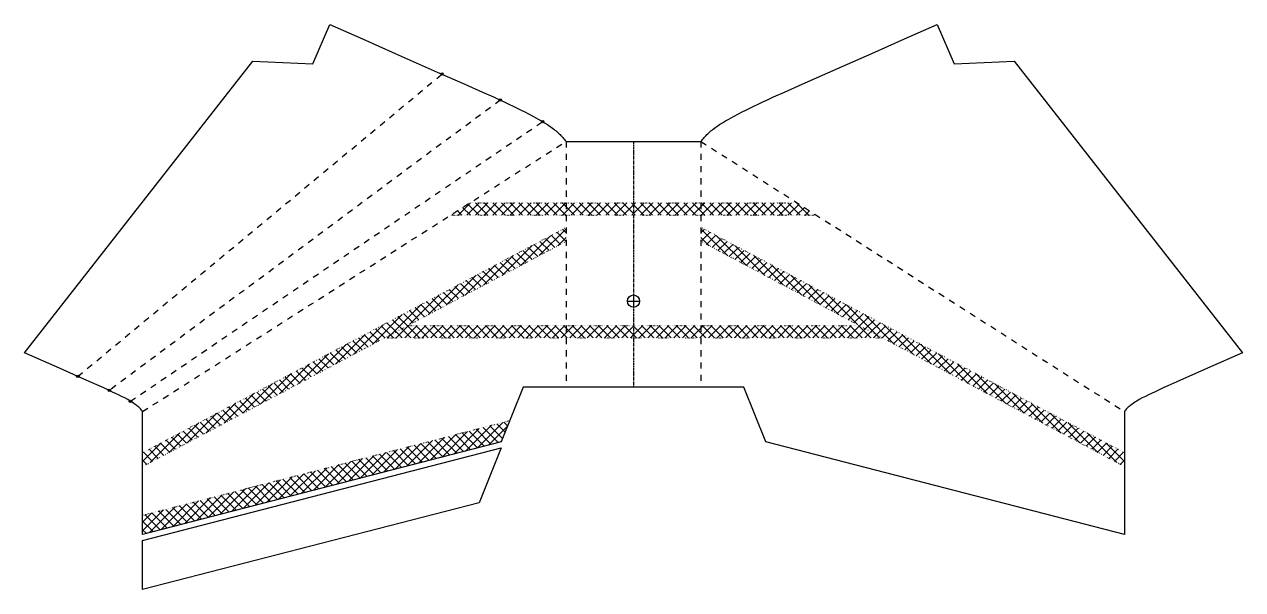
# Model space of a CAD drawing. Extents: x -496 to 496, y -165 to 295.
import ezdxf

# ---------------------------------------------------------------- set-up
doc = ezdxf.new("R2010")
doc.units = 0
doc.header["$MEASUREMENT"] = 0
for name, pattern in [('CENTER', [4, 2.5, -0.5, 0.5, -0.5]), ('DASHED', [10, 5, -5]), ('DOTS', [1, 0, -1])]:
    doc.linetypes.add(name, pattern=pattern)
doc.layers.add('ЧЕРТЕЖ', color=18, linetype='CONTINUOUS')
pattern_1 = [(45, (0, 0), (-3.535534, 3.535534), []), (135, (0, 0), (-3.535534, -3.535534), [])]

msp = doc.modelspace()

# ---------------------------------------------------------------- hatches: boundary and pattern name
at = {"layer": 'ЧЕРТЕЖ'}
h = msp.add_hatch(dxfattribs=at)
h.set_pattern_fill('Grid', color=256, scale=20, angle=45, style=0, pattern_type=2)
h.set_pattern_definition(pattern_1)
h.paths.add_polyline_path([(133.41, 150), (-133.41, 150), (-149.09, 140), (149.09, 140)], flags=0)
h = msp.add_hatch(dxfattribs=at)
h.set_pattern_fill('Grid', color=256, scale=20, angle=45, style=0, pattern_type=2)
h.set_pattern_definition(pattern_1)
h.paths.add_polyline_path([(-400, -53.46), (-55, 129.95), (-55, 118.62), (-400, -64.78)], flags=0)
h = msp.add_hatch(dxfattribs=at)
h.set_pattern_fill('Grid', color=256, scale=20, angle=45, style=0, pattern_type=2)
h.set_pattern_definition(pattern_1)
h.paths.add_polyline_path([(400, -53.46), (400, -64.78), (55, 118.62), (55, 129.95)], flags=0)
h = msp.add_hatch(dxfattribs=at)
h.set_pattern_fill('Grid', color=256, scale=20, angle=45, style=0, pattern_type=2)
h.set_pattern_definition(pattern_1)
h.paths.add_polyline_path([(184.08, 50), (-184.08, 50), (-202.89, 40), (202.89, 40)], flags=0)
h = msp.add_hatch(dxfattribs=at)
h.set_pattern_fill('Grid', color=256, scale=20, angle=45, style=0, pattern_type=2)
h.set_pattern_definition(pattern_1)
h.paths.add_polyline_path([(-400, -104.51), (-100.93, -27.33), (-107.84, -44.6), (-400, -120)], flags=0)

# ---------------------------------------------------------------- linework, layer by layer
for p, q in [((-261.34, 263.21), (-247.46, 295.39)), ((247.46, 295.39), (261.34, 263.21)), ((-496.37, 27.96), (-310.11, 265.34)), ((-310.11, 265.34), (-261.34, 263.21)), ((261.34, 263.21), (310.11, 265.34)), ((310.11, 265.34), (496.37, 27.96)), ((-55, 200), (55, 200)), ((-5, 70), (5, 70)), ((0, 75), (0, 65))]:
    msp.add_line(p, q, dxfattribs=at)
at = {"layer": 'ЧЕРТЕЖ', "linetype": 'DASHED'}
for p, q in [((-452.77, 8.65), (-156.07, 254.9)), ((-108.57, 233.73), (-427.19, -2.76)), ((-409.88, -11.56), (-74, 216.21)), ((-400, -20), (-55, 200)), ((55, 200), (400, -20))]:
    msp.add_line(p, q, dxfattribs=at)
at = {"layer": 'ЧЕРТЕЖ', "color": 251, "linetype": 'DASHED'}
for p, q in [((-55, 200), (-55, 0)), ((55, 200), (55, 0))]:
    msp.add_line(p, q, dxfattribs=at)
at = {"layer": 'ЧЕРТЕЖ', "linetype": 'CENTER'}
msp.add_line((0, 200), (0, 0), dxfattribs=at)
at = {"layer": 'ЧЕРТЕЖ', "linetype": 'DOTS'}
for p, q in [((-133.41, 150), (133.41, 150)), ((-149.09, 140), (149.09, 140)), ((-400, -53.46), (-55, 129.95)), ((400, -53.46), (55, 129.95)), ((-400, -64.78), (-55, 118.62)), ((400, -64.78), (55, 118.62)), ((-184.08, 50), (184.08, 50)), ((-202.89, 40), (202.89, 40)), ((-400, -104.51), (-100.93, -27.33))]:
    msp.add_line(p, q, dxfattribs=at)
at = {"layer": 'ЧЕРТЕЖ'}
for points in [[(-247.46, 295.39), (-220.8, 283.55), (-194.13, 271.72), (-159.89, 256.59), (-137.56, 246.74), (-122.92, 240.23), (-114.15, 236.28), (-109.78, 234.28), (-105.41, 232.27), (-101.71, 230.53), (-98.03, 228.78), (-94.79, 227.22), (-91.57, 225.64), (-88.58, 224.14), (-85.6, 222.62), (-81.57, 220.48), (-79.56, 219.39), (-77.57, 218.28), (-75, 216.8), (-72.42, 215.25), (-70.17, 213.82), (-69.07, 213.08), (-67.97, 212.33), (-66.97, 211.61), (-65.97, 210.88), (-64.99, 210.13), (-64.02, 209.36), (-63.15, 208.64), (-62.29, 207.9), (-61.44, 207.14), (-60.6, 206.37), (-59.83, 205.62), (-59.08, 204.85), (-58.34, 204.07), (-57.62, 203.27), (-56.93, 202.48), (-56.27, 201.67), (-55.62, 200.84), (-55, 200)], [(55, 200), (55.62, 200.84), (56.27, 201.67), (56.93, 202.48), (57.62, 203.27), (58.34, 204.07), (59.08, 204.85), (59.83, 205.62), (60.6, 206.37), (61.44, 207.14), (62.29, 207.9), (63.15, 208.64), (64.02, 209.36), (64.99, 210.13), (65.97, 210.88), (66.97, 211.61), (67.97, 212.33), (69.07, 213.08), (70.17, 213.82), (72.42, 215.25), (75, 216.8), (77.57, 218.28), (79.56, 219.39), (81.57, 220.48), (85.6, 222.62), (88.58, 224.14), (91.57, 225.64), (94.79, 227.22), (98.03, 228.78), (101.71, 230.53), (105.41, 232.27), (109.78, 234.28), (114.15, 236.28), (122.92, 240.23), (137.56, 246.74), (169.91, 261.01), (194.13, 271.72), (220.8, 283.55), (247.46, 295.39)], [(-400, -20), (-400.24, -19.68), (-400.48, -19.36), (-400.73, -19.04), (-400.98, -18.74), (-401.51, -18.13), (-402.05, -17.54), (-402.62, -16.97), (-403.2, -16.42), (-403.8, -15.88), (-404.4, -15.36), (-404.86, -14.99), (-405.32, -14.63), (-406.25, -13.94), (-407.2, -13.27), (-408.17, -12.62), (-409.16, -12), (-410.16, -11.4), (-412.18, -10.24), (-414.63, -8.9), (-417.11, -7.61), (-419.6, -6.37), (-422.11, -5.15), (-425.02, -3.77), (-427.93, -2.42), (-431.64, -0.73), (-435.36, 0.94), (-447.8, 6.46), (-467.83, 15.3), (-496.37, 27.96)], [(496.37, 27.96), (467.83, 15.3), (442.81, 4.25), (435.36, 0.94), (431.64, -0.73), (427.93, -2.42), (425.02, -3.77), (422.11, -5.15), (419.6, -6.37), (417.11, -7.61), (414.63, -8.9), (412.18, -10.24), (410.16, -11.4), (409.16, -12), (408.17, -12.62), (407.2, -13.27), (406.25, -13.94), (405.32, -14.63), (404.86, -14.99), (404.4, -15.36), (403.8, -15.88), (403.2, -16.42), (402.62, -16.97), (402.05, -17.54), (401.51, -18.13), (400.98, -18.74), (400.73, -19.04), (400.48, -19.36), (400.24, -19.68), (400, -20)], [(400, -20), (400, -120), (107.84, -44.6), (90, 0), (-90, 0), (-107.84, -44.6), (-400, -120), (-400, -20)]]:
    msp.add_lwpolyline(points, dxfattribs=at)
msp.add_lwpolyline([(-400, -125), (-107.84, -49.6), (-125.68, -94.21), (-400, -165)], close=True, dxfattribs=at)
for centre, radius in [((-156.07, 254.9), 1), ((-108.57, 233.73), 1), ((-74, 216.21), 1), ((0, 70), 5), ((-452.77, 8.65), 1), ((-427.19, -2.76), 1), ((-409.88, -11.56), 1)]:
    msp.add_circle(centre, radius, dxfattribs=at)

doc.saveas('drawing.dxf')
